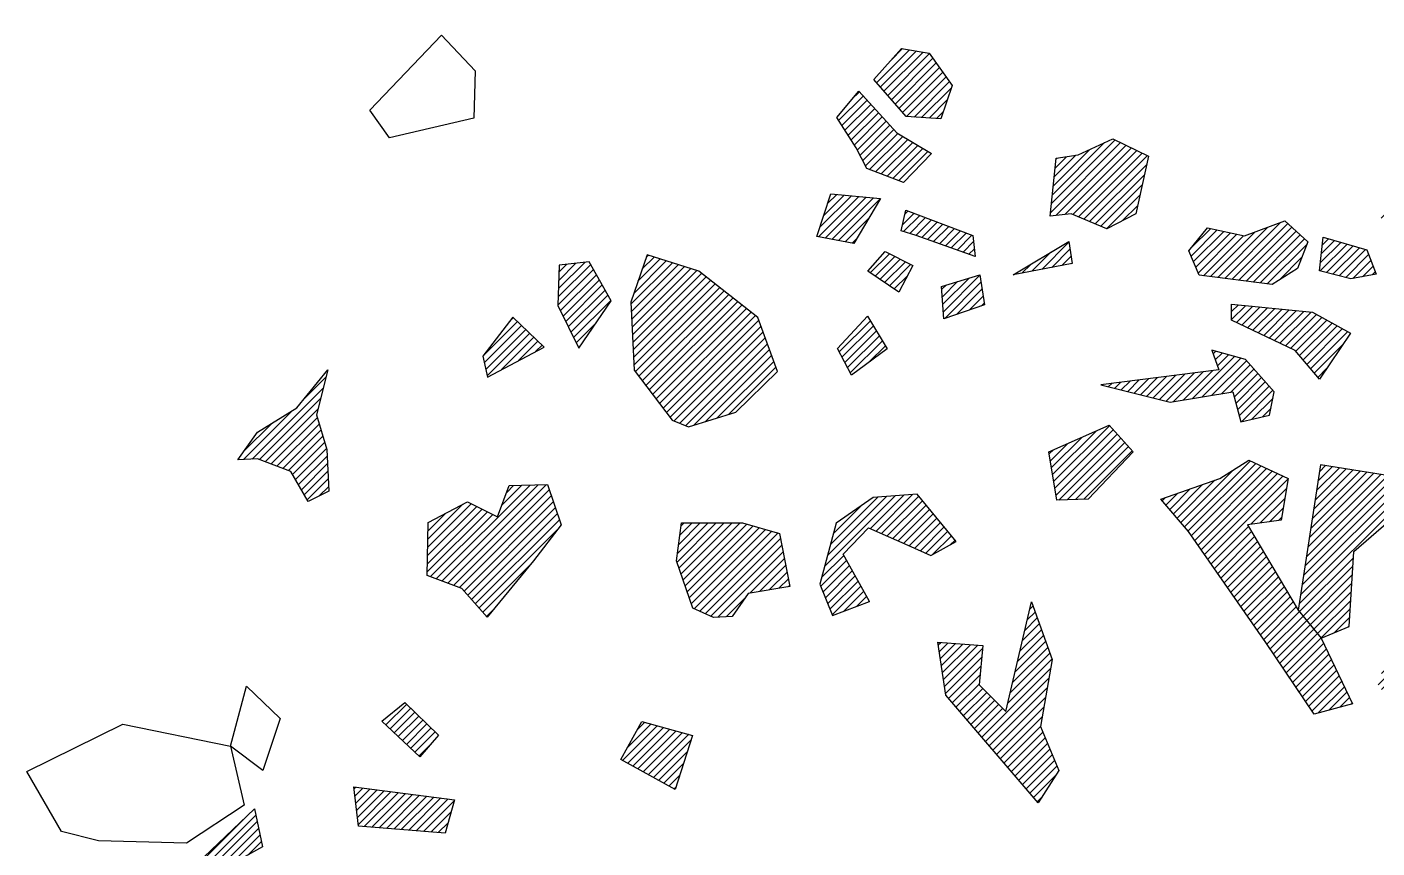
# Model space of a CAD drawing. Header units: metres. Extents: x 1.22 to 3.42, y -20.9 to -16.58.
# Drawn here: x 1.38 to 1.977, y -18.488 to -18.125 of the extents above; entities that cross this region are included whole.
import ezdxf

# ---------------------------------------------------------------- set-up
doc = ezdxf.new("R2010")
doc.units = ezdxf.units.M
doc.header["$LTSCALE"] = 25
doc.header["$MEASUREMENT"] = 0
doc.layers.get('0').update_dxf_attribs({"linetype": 'CONTINUOUS'})
for name, color, linetype in [('KNOCHEN', 2, 'CONTINUOUS'), ('KNOCHENSCHRAFF', 2, 'CONTINUOUS'), ('STEINE', 4, 'CONTINUOUS')]:
    doc.layers.add(name, color=color, linetype=linetype)

# ---------------------------------------------------------------- blocks, each defined once
blk = doc.blocks.new('*X11')
at = {"color": 0}
for p, q in [((183.255, -1820.685), (186.347, -1817.593)), ((183.295, -1820.292), (186.109, -1817.478)), ((183.335, -1819.898), (185.64, -1817.593)), ((183.477, -1820.817), (186.585, -1817.709)), ((183.375, -1819.505), (184.98, -1817.9)), ((183.415, -1819.112), (184.373, -1818.153)), ((183.455, -1818.718), (183.954, -1818.219)), ((183.495, -1818.325), (183.535, -1818.284)), ((183.875, -1820.773), (186.823, -1817.824)), ((184.23, -1820.772), (187.061, -1817.94)), ((184.478, -1820.876), (187.299, -1818.055)), ((184.727, -1820.981), (187.537, -1818.171)), ((184.976, -1821.086), (187.502, -1818.56)), ((185.225, -1821.191), (187.402, -1819.014)), ((185.474, -1821.295), (187.301, -1819.468)), ((172.988, -1821.761), (174.772, -1819.976)), ((173.057, -1821.337), (174.449, -1819.946)), ((173.228, -1820.813), (174.126, -1819.915)), ((173.285, -1821.817), (175.095, -1820.007)), ((173.399, -1820.288), (173.803, -1819.885)), ((173.582, -1821.873), (175.418, -1820.037)), ((173.88, -1821.929), (175.723, -1820.086)), ((185.722, -1821.4), (187.201, -1819.922)), ((176.715, -1821.216), (177.215, -1820.716)), ((176.816, -1820.76), (176.959, -1820.618)), ((186.421, -1821.055), (187.1, -1820.376)), ((174.177, -1821.985), (175.211, -1820.951)), ((176.754, -1821.53), (177.471, -1820.813)), ((177.024, -1821.613), (177.727, -1820.911)), ((177.294, -1821.697), (177.983, -1821.008)), ((177.556, -1821.789), (178.239, -1821.106)), ((177.817, -1821.881), (178.495, -1821.203)), ((178.078, -1821.974), (178.751, -1821.301)), ((174.475, -1822.041), (174.699, -1821.817)), ((178.339, -1822.066), (179.007, -1821.398)), ((178.6, -1822.159), (179.263, -1821.496)), ((178.861, -1822.251), (179.519, -1821.593)), ((179.122, -1822.344), (179.775, -1821.691)), ((179.383, -1822.436), (179.846, -1821.973)), ((165.385, -1822.645), (165.461, -1822.57)), ((175.28, -1823.358), (176.126, -1822.512)), ((179.644, -1822.529), (179.881, -1822.292)), ((182.423, -1823.285), (183.265, -1822.443)), ((182.862, -1823.2), (184.06, -1822.002)), ((183.301, -1823.114), (184.108, -1822.307)), ((161.493, -1824.417), (162.93, -1822.98)), ((161.504, -1824.052), (162.676, -1822.88)), ((161.514, -1823.688), (162.277, -1822.926)), ((161.525, -1823.323), (161.878, -1822.971)), ((164.703, -1824.742), (166.538, -1822.907)), ((164.72, -1825.079), (166.808, -1822.991)), ((164.737, -1825.416), (167.077, -1823.075)), ((164.753, -1825.752), (167.346, -1823.159)), ((164.832, -1824.259), (166.269, -1822.822)), ((165.016, -1823.721), (166, -1822.738)), ((165.201, -1823.183), (165.73, -1822.654)), ((175.491, -1823.499), (176.361, -1822.63)), ((175.703, -1823.641), (176.596, -1822.748)), ((175.915, -1823.783), (176.832, -1822.866)), ((176.127, -1823.924), (177.067, -1822.984)), ((179.905, -1822.621), (179.916, -1822.61)), ((181.984, -1823.371), (182.376, -1822.979)), ((183.741, -1823.029), (184.156, -1822.613)), ((184.18, -1822.943), (184.204, -1822.919)), ((161.482, -1824.781), (163.056, -1823.207)), ((161.592, -1825.025), (163.183, -1823.434)), ((161.707, -1825.263), (163.309, -1823.661)), ((164.77, -1826.089), (167.616, -1823.243)), ((164.787, -1826.426), (167.84, -1823.373)), ((164.803, -1826.763), (168.037, -1823.529)), ((164.82, -1827.1), (168.235, -1823.684)), ((176.339, -1824.066), (176.925, -1823.48)), ((178.468, -1824.412), (179.141, -1823.739)), ((178.491, -1824.743), (179.648, -1823.586)), ((178.514, -1825.073), (180.124, -1823.463)), ((161.822, -1825.501), (163.436, -1823.888)), ((161.938, -1825.739), (163.562, -1824.115)), ((162.053, -1825.977), (163.689, -1824.342)), ((164.837, -1827.437), (168.433, -1823.84)), ((164.899, -1827.728), (168.631, -1823.996)), ((165.052, -1827.928), (168.829, -1824.151)), ((165.205, -1828.129), (169.027, -1824.307)), ((178.445, -1824.082), (178.635, -1823.891)), ((178.571, -1825.369), (180.171, -1823.77)), ((179.108, -1825.186), (180.218, -1824.076)), ((162.169, -1826.215), (163.815, -1824.569)), ((165.359, -1828.329), (169.225, -1824.463)), ((165.512, -1828.529), (169.423, -1824.618)), ((165.665, -1828.729), (169.621, -1824.774)), ((165.819, -1828.93), (169.819, -1824.93)), ((179.645, -1825.003), (180.265, -1824.383)), ((180.182, -1824.819), (180.311, -1824.69)), ((158.16, -1827.042), (159.697, -1825.506)), ((159.312, -1825.537), (159.517, -1825.332)), ((165.972, -1829.13), (170.017, -1825.085)), ((166.125, -1829.33), (170.214, -1825.241)), ((166.278, -1829.531), (170.361, -1825.448)), ((173.911, -1826.847), (175.286, -1825.473)), ((158.224, -1827.332), (159.876, -1825.679)), ((158.288, -1827.622), (160.056, -1825.853)), ((158.352, -1827.911), (160.236, -1826.027)), ((162.284, -1826.454), (163.155, -1825.583)), ((166.432, -1829.731), (170.454, -1825.708)), ((166.619, -1829.897), (170.548, -1825.968)), ((174.032, -1827.08), (175.419, -1825.693)), ((174.153, -1827.313), (175.552, -1825.913)), ((174.274, -1827.545), (175.686, -1826.134)), ((158.988, -1827.628), (160.416, -1826.2)), ((159.739, -1827.231), (160.596, -1826.374)), ((160.489, -1826.834), (160.776, -1826.548)), ((166.866, -1830.004), (170.642, -1826.228)), ((167.113, -1830.11), (170.735, -1826.488)), ((167.486, -1830.09), (170.829, -1826.748)), ((174.395, -1827.778), (175.819, -1826.354)), ((175.22, -1827.307), (175.952, -1826.574)), ((168.003, -1829.927), (170.923, -1827.008)), ((168.52, -1829.764), (171.016, -1827.267)), ((189.529, -1828.907), (191.383, -1827.053)), ((189.953, -1828.837), (191.66, -1827.13)), ((190.376, -1828.767), (191.906, -1827.237)), ((190.438, -1826.938), (190.552, -1826.823)), ((190.53, -1827.2), (190.829, -1826.9)), ((190.622, -1827.461), (191.106, -1826.977)), ((169.036, -1829.601), (171.11, -1827.527)), ((187.504, -1828.811), (188.38, -1827.935)), ((187.787, -1828.882), (188.785, -1827.884)), ((188.069, -1828.953), (189.189, -1827.833)), ((188.352, -1829.024), (189.594, -1827.782)), ((188.682, -1829.047), (189.999, -1827.731)), ((189.105, -1828.977), (190.403, -1827.68)), ((190.8, -1828.697), (192.073, -1827.424)), ((191.223, -1828.627), (192.239, -1827.611)), ((191.359, -1828.845), (192.406, -1827.798)), ((147.96, -1831.585), (151.113, -1828.433)), ((150.256, -1828.936), (151.235, -1827.956)), ((185.527, -1828.314), (185.548, -1828.292)), ((185.809, -1828.385), (185.953, -1828.241)), ((186.092, -1828.456), (186.357, -1828.19)), ((186.374, -1828.527), (186.762, -1828.139)), ((186.657, -1828.598), (187.166, -1828.088)), ((186.939, -1828.669), (187.571, -1828.037)), ((187.222, -1828.74), (187.976, -1827.986)), ((191.434, -1829.124), (192.573, -1827.985)), ((191.508, -1829.403), (192.739, -1828.172)), ((191.583, -1829.682), (192.906, -1828.359)), ((148.291, -1831.608), (150.99, -1828.909)), ((191.682, -1829.936), (193.072, -1828.546)), ((192.147, -1829.825), (193.08, -1828.891)), ((147.585, -1831.607), (149.752, -1829.44)), ((148.547, -1831.705), (150.867, -1829.386)), ((192.611, -1829.715), (192.991, -1829.334)), ((147.6, -1831.238), (148.832, -1830.007)), ((148.803, -1831.803), (150.842, -1829.765)), ((149.059, -1831.9), (150.923, -1830.037)), ((149.315, -1831.998), (151.004, -1830.309)), ((183.391, -1832.57), (185.851, -1830.11)), ((183.442, -1832.873), (186.02, -1830.295)), ((149.571, -1832.095), (151.085, -1830.581)), ((149.752, -1832.268), (151.167, -1830.854)), ((183.241, -1831.66), (184.009, -1830.892)), ((183.291, -1831.963), (184.641, -1830.614)), ((183.341, -1832.267), (185.273, -1830.335)), ((183.492, -1833.177), (186.188, -1830.48)), ((183.621, -1833.402), (186.357, -1830.665)), ((183.987, -1833.388), (186.525, -1830.85)), ((149.882, -1832.492), (151.248, -1831.126)), ((150.011, -1832.717), (151.276, -1831.452)), ((183.191, -1831.356), (183.376, -1831.171)), ((184.354, -1833.375), (186.694, -1831.035)), ((184.721, -1833.362), (186.862, -1831.22)), ((150.14, -1832.941), (151.294, -1831.787)), ((150.269, -1833.166), (151.312, -1832.122)), ((150.398, -1833.39), (151.33, -1832.458)), ((156.612, -1837.076), (160.975, -1832.713)), ((150.914, -1833.228), (151.349, -1832.793)), ((156.095, -1836.886), (160.247, -1832.734)), ((156.353, -1836.981), (160.611, -1832.723)), ((156.87, -1837.171), (161.092, -1832.949)), ((157.128, -1837.266), (161.182, -1833.212)), ((159.007, -1833.62), (159.883, -1832.744)), ((159.216, -1833.057), (159.518, -1832.755)), ((173.266, -1836.332), (176.381, -1833.217)), ((173.393, -1835.85), (175.997, -1833.247)), ((173.521, -1835.369), (175.614, -1833.276)), ((175.293, -1834.658), (176.764, -1833.187)), ((175.538, -1834.767), (177.147, -1833.157)), ((175.783, -1834.875), (177.426, -1833.232)), ((155.708, -1836.212), (158.126, -1833.794)), ((155.716, -1835.85), (157.891, -1833.676)), ((155.724, -1835.488), (157.655, -1833.557)), ((155.733, -1835.126), (157.273, -1833.586)), ((157.329, -1837.419), (161.272, -1833.476)), ((157.494, -1837.607), (161.362, -1833.739)), ((173.649, -1834.888), (174.883, -1833.654)), ((176.028, -1834.984), (177.586, -1833.426)), ((176.273, -1835.092), (177.746, -1833.619)), ((176.518, -1835.201), (177.906, -1833.813)), ((155.699, -1836.574), (158.362, -1833.912)), ((155.741, -1834.764), (156.525, -1833.981)), ((155.749, -1834.403), (155.776, -1834.376)), ((155.836, -1836.791), (158.597, -1834.03)), ((157.66, -1837.796), (161.452, -1834.003)), ((157.825, -1837.984), (161.542, -1834.267)), ((166.743, -1836.137), (168.473, -1834.406)), ((166.766, -1835.76), (168.12, -1834.406)), ((166.816, -1835.357), (167.767, -1834.406)), ((166.832, -1836.401), (168.827, -1834.407)), ((166.865, -1834.954), (167.414, -1834.405)), ((166.915, -1834.551), (167.061, -1834.405)), ((166.922, -1836.665), (169.18, -1834.407)), ((167.012, -1836.929), (169.533, -1834.408)), ((167.101, -1837.193), (169.832, -1834.462)), ((176.763, -1835.309), (178.066, -1834.006)), ((177.008, -1835.418), (178.226, -1834.2)), ((177.251, -1835.528), (178.386, -1834.393)), ((157.99, -1838.172), (161.48, -1834.682)), ((167.191, -1837.457), (170.107, -1834.54)), ((167.281, -1837.721), (170.383, -1834.618)), ((167.37, -1837.984), (170.659, -1834.696)), ((167.498, -1838.21), (170.934, -1834.774)), ((167.742, -1838.319), (171.21, -1834.852)), ((167.987, -1838.429), (171.317, -1835.099)), ((177.495, -1835.638), (178.546, -1834.587)), ((177.738, -1835.748), (178.706, -1834.78)), ((178.029, -1835.811), (178.866, -1834.974)), ((168.231, -1838.538), (171.374, -1835.395)), ((168.54, -1838.582), (171.432, -1835.691)), ((178.804, -1835.39), (179.027, -1835.167)), ((169.965, -1837.511), (171.489, -1835.987)), ((170.389, -1837.441), (171.547, -1836.283)), ((173.094, -1837.211), (174.235, -1836.07)), ((173.138, -1836.813), (174.108, -1835.843)), ((158.155, -1838.361), (160.211, -1836.305)), ((170.813, -1837.371), (171.604, -1836.579)), ((171.236, -1837.301), (171.662, -1836.875)), ((173.196, -1837.462), (174.362, -1836.297)), ((173.298, -1837.714), (174.488, -1836.523)), ((173.4, -1837.965), (174.615, -1836.75)), ((171.66, -1837.231), (171.719, -1837.171)), ((173.502, -1838.217), (174.742, -1836.977)), ((173.604, -1838.468), (174.869, -1837.204)), ((174.113, -1838.313), (174.996, -1837.43)), ((168.917, -1838.559), (169.742, -1837.734)), ((174.678, -1838.102), (175.122, -1837.657)), ((175.242, -1837.891), (175.249, -1837.884)), ((158.321, -1838.549), (158.617, -1838.253)), ((182.106, -1839.158), (182.656, -1838.609)), ((182.214, -1838.697), (182.562, -1838.349)), ((182.321, -1838.237), (182.469, -1838.089)), ((181.892, -1840.08), (182.842, -1839.13)), ((181.999, -1839.619), (182.749, -1838.869)), ((178.28, -1839.802), (178.394, -1839.689)), ((178.327, -1840.11), (178.722, -1839.715)), ((178.373, -1840.417), (179.049, -1839.74)), ((178.419, -1840.724), (179.377, -1839.766)), ((178.466, -1841.031), (179.705, -1839.792)), ((178.512, -1841.338), (180.033, -1839.817)), ((181.677, -1841.002), (183.029, -1839.65)), ((181.784, -1840.541), (182.935, -1839.39)), ((178.558, -1841.646), (180.242, -1839.963)), ((178.605, -1841.953), (180.207, -1840.351)), ((181.355, -1842.385), (183.309, -1840.431)), ((181.462, -1841.924), (183.215, -1840.171)), ((181.569, -1841.463), (183.122, -1839.91)), ((178.739, -1842.172), (180.172, -1840.739)), ((180.209, -1843.884), (183.247, -1840.846)), ((178.903, -1842.362), (180.137, -1841.127)), ((179.066, -1842.552), (180.102, -1841.516)), ((180.372, -1844.075), (183.173, -1841.274)), ((179.229, -1842.743), (180.249, -1841.723)), ((179.392, -1842.933), (180.426, -1841.9)), ((179.556, -1843.123), (180.602, -1842.077)), ((179.719, -1843.314), (180.779, -1842.254)), ((180.535, -1844.265), (183.099, -1841.701)), ((180.699, -1844.455), (183.024, -1842.129)), ((153.88, -1843.343), (154.795, -1842.428)), ((154.062, -1843.515), (154.974, -1842.602)), ((154.244, -1843.686), (155.154, -1842.776)), ((179.882, -1843.504), (180.955, -1842.431)), ((180.045, -1843.694), (181.132, -1842.608)), ((180.862, -1844.646), (182.95, -1842.557)), ((153.698, -1843.172), (153.714, -1843.156)), ((154.426, -1843.858), (155.334, -1842.95)), ((154.608, -1844.029), (155.513, -1843.124)), ((154.79, -1844.201), (155.693, -1843.298)), ((164.335, -1844.909), (165.871, -1843.373)), ((164.556, -1844.334), (165.593, -1843.297)), ((164.563, -1845.035), (166.148, -1843.449)), ((164.984, -1843.553), (165.316, -1843.221)), ((181.025, -1844.836), (182.876, -1842.985)), ((181.188, -1845.026), (182.801, -1843.413)), ((154.972, -1844.372), (155.872, -1843.472)), ((155.154, -1844.544), (156.052, -1843.646)), ((164.79, -1845.161), (166.426, -1843.525)), ((165.017, -1845.287), (166.703, -1843.601)), ((165.245, -1845.413), (166.981, -1843.677)), ((165.472, -1845.54), (167.258, -1843.753)), ((165.7, -1845.666), (167.368, -1843.997)), ((181.352, -1845.216), (182.906, -1843.662)), ((181.515, -1845.407), (183.011, -1843.911)), ((155.336, -1844.715), (155.827, -1844.225)), ((165.927, -1845.792), (167.201, -1844.518)), ((181.678, -1845.597), (183.115, -1844.16)), ((181.841, -1845.787), (183.22, -1844.409)), ((166.154, -1845.918), (167.034, -1845.038)), ((182.005, -1845.978), (183.324, -1844.658)), ((182.168, -1846.168), (183.429, -1844.907)), ((182.331, -1846.358), (183.533, -1845.156)), ((166.382, -1846.044), (166.868, -1845.558)), ((182.494, -1846.548), (183.483, -1845.56)), ((152.476, -1846.161), (152.548, -1846.09)), ((152.513, -1846.478), (152.861, -1846.13)), ((152.55, -1846.795), (153.175, -1846.17)), ((152.587, -1847.111), (153.488, -1846.21)), ((152.623, -1847.428), (153.802, -1846.25)), ((152.66, -1847.745), (154.115, -1846.29)), ((152.922, -1847.836), (154.429, -1846.33)), ((153.249, -1847.863), (154.742, -1846.37)), ((153.576, -1847.889), (155.056, -1846.41)), ((166.609, -1846.17), (166.701, -1846.079)), ((153.903, -1847.916), (155.369, -1846.45)), ((154.23, -1847.943), (155.683, -1846.49)), ((154.557, -1847.969), (155.996, -1846.53)), ((154.884, -1847.996), (156.31, -1846.57)), ((155.211, -1848.022), (156.623, -1846.61)), ((155.538, -1848.049), (156.896, -1846.691)), ((182.658, -1846.739), (182.842, -1846.555)), ((145.856, -1849.246), (147.748, -1847.353)), ((145.979, -1849.476), (148.133, -1847.323)), ((146.102, -1849.707), (148.194, -1847.615)), ((155.865, -1848.075), (156.76, -1847.18)), ((146.224, -1849.938), (148.256, -1847.907)), ((146.981, -1849.535), (148.317, -1848.199)), ((156.192, -1848.102), (156.625, -1847.67)), ((147.778, -1849.091), (148.379, -1848.491))]:
    blk.add_line(p, q, dxfattribs=at)
blk = doc.blocks.new('*X18')
at = {"color": 0}
for p, q in [((193.429, -1810.158), (194.265, -1809.323)), ((193.531, -1810.409), (194.668, -1809.272)), ((193.225, -1809.655), (193.277, -1809.603)), ((193.327, -1809.906), (193.771, -1809.463)), ((193.634, -1810.66), (194.78, -1809.514)), ((193.736, -1810.912), (194.892, -1809.756)), ((193.838, -1811.163), (195.004, -1809.997)), ((217.863, -1811.18), (219.137, -1809.905)), ((218.133, -1810.556), (218.934, -1809.755)), ((218.403, -1809.932), (218.73, -1809.605)), ((193.94, -1811.415), (195.116, -1810.239)), ((194.043, -1811.666), (195.228, -1810.48)), ((198.571, -1815.976), (204.053, -1810.494)), ((198.601, -1815.592), (203.852, -1810.342)), ((198.631, -1815.209), (203.651, -1810.19)), ((198.661, -1814.825), (203.367, -1810.12)), ((199.225, -1813.908), (202.948, -1810.185)), ((199.951, -1812.829), (202.528, -1810.251)), ((200.676, -1811.749), (202.109, -1810.317)), ((201.402, -1810.67), (201.69, -1810.382)), ((217.667, -1811.729), (219.341, -1810.055)), ((218.217, -1811.533), (219.544, -1810.206)), ((218.767, -1811.337), (219.748, -1810.356)), ((219.317, -1811.14), (219.951, -1810.506)), ((194.145, -1811.917), (195.34, -1810.722)), ((194.35, -1812.065), (195.452, -1810.963)), ((195.055, -1811.714), (195.564, -1811.205)), ((198.759, -1816.142), (204.254, -1810.647)), ((199.01, -1816.245), (204.455, -1810.799)), ((199.26, -1816.347), (204.656, -1810.952)), ((199.511, -1816.45), (204.857, -1811.104)), ((219.867, -1810.944), (220.155, -1810.656)), ((199.762, -1816.553), (205.059, -1811.256)), ((200.338, -1816.331), (205.26, -1811.409)), ((201.74, -1815.282), (205.461, -1811.561)), ((203.058, -1814.317), (205.662, -1811.714)), ((205.521, -1814.329), (208.114, -1811.737)), ((203.572, -1814.158), (205.869, -1811.86)), ((204.085, -1813.998), (206.1, -1811.983)), ((204.598, -1813.838), (206.33, -1812.106)), ((204.848, -1813.942), (206.56, -1812.23)), ((205.073, -1814.071), (207.055, -1812.088)), ((205.297, -1814.2), (207.585, -1811.912)), ((205.745, -1814.459), (208.312, -1811.892)), ((205.97, -1814.588), (208.506, -1812.051)), ((206.194, -1814.717), (208.701, -1812.21)), ((206.418, -1814.846), (208.895, -1812.369)), ((206.643, -1814.976), (209.09, -1812.528)), ((206.867, -1815.105), (209.285, -1812.687)), ((207.133, -1815.192), (209.479, -1812.846)), ((175.558, -1814.948), (177.016, -1813.49)), ((175.722, -1815.137), (177.319, -1813.54)), ((175.887, -1815.326), (177.621, -1813.591)), ((176.17, -1813.982), (176.713, -1813.439)), ((207.551, -1815.128), (209.139, -1813.54)), ((176.052, -1815.514), (177.905, -1813.661)), ((176.217, -1815.703), (178.052, -1813.868)), ((176.381, -1815.892), (178.199, -1814.074)), ((176.546, -1816.081), (178.346, -1814.281)), ((176.711, -1816.27), (178.493, -1814.487)), ((176.889, -1816.445), (178.64, -1814.694)), ((200.933, -1817.503), (203.628, -1814.808)), ((201.551, -1816.532), (203.428, -1814.655)), ((202.247, -1815.482), (203.228, -1814.501)), ((202.943, -1814.433), (203.028, -1814.347)), ((207.968, -1815.065), (208.748, -1814.285)), ((174.457, -1815.695), (174.801, -1815.351)), ((177.22, -1816.467), (178.788, -1814.9)), ((177.551, -1816.49), (178.871, -1815.17)), ((201.194, -1817.596), (203.828, -1814.962)), ((201.454, -1817.689), (204.028, -1815.115)), ((201.715, -1817.782), (204.228, -1815.269)), ((173.884, -1816.622), (174.97, -1815.536)), ((174.024, -1816.836), (175.139, -1815.72)), ((174.163, -1817.05), (175.308, -1815.905)), ((177.882, -1816.512), (178.684, -1815.711)), ((201.976, -1817.875), (204.428, -1815.423)), ((214.465, -1816.699), (215.25, -1815.914)), ((214.732, -1816.079), (215.041, -1815.77)), ((174.303, -1817.264), (175.477, -1816.09)), ((174.442, -1817.478), (175.645, -1816.274)), ((174.582, -1817.692), (175.814, -1816.459)), ((178.213, -1816.535), (178.496, -1816.252)), ((202.236, -1817.968), (203.91, -1816.294)), ((209.657, -1818.326), (211.473, -1816.509)), ((210.126, -1818.21), (212.041, -1816.295)), ((210.595, -1818.095), (212.607, -1816.082)), ((211.064, -1817.979), (212.64, -1816.403)), ((213.633, -1820.713), (218.001, -1816.346)), ((213.684, -1818.541), (215.877, -1816.348)), ((213.782, -1820.918), (218.453, -1816.247)), ((213.866, -1818.712), (216.086, -1816.492)), ((213.932, -1817.94), (215.668, -1816.203)), ((214.038, -1819.954), (217.548, -1816.445)), ((214.198, -1817.319), (215.459, -1816.059)), ((214.413, -1819.226), (217.096, -1816.543)), ((218.677, -1816.376), (218.906, -1816.148)), ((174.712, -1817.915), (175.983, -1816.644)), ((174.83, -1818.151), (176.152, -1816.828)), ((174.948, -1818.386), (176.321, -1817.013)), ((175.065, -1818.622), (176.501, -1817.187)), ((207.371, -1817.076), (207.514, -1816.932)), ((207.411, -1817.389), (207.798, -1817.002)), ((207.452, -1817.702), (208.082, -1817.071)), ((207.493, -1818.015), (208.367, -1817.141)), ((208.25, -1818.672), (209.77, -1817.152)), ((208.719, -1818.557), (210.338, -1816.937)), ((209.188, -1818.441), (210.906, -1816.723)), ((211.533, -1817.864), (212.673, -1816.724)), ((212.002, -1817.748), (212.705, -1817.045)), ((214.048, -1818.884), (216.295, -1816.637)), ((214.231, -1819.055), (216.643, -1816.642)), ((175.253, -1818.788), (176.722, -1817.319)), ((175.51, -1818.884), (176.943, -1817.452)), ((175.767, -1818.981), (177.163, -1817.585)), ((176.024, -1819.078), (177.384, -1817.718)), ((207.533, -1818.327), (208.651, -1817.21)), ((207.574, -1818.64), (208.935, -1817.28)), ((207.781, -1818.787), (209.219, -1817.349)), ((212.471, -1817.633), (212.738, -1817.365)), ((213.931, -1821.123), (217.358, -1817.695)), ((176.281, -1819.175), (177.605, -1817.851)), ((176.538, -1819.271), (177.825, -1817.983)), ((197.853, -1820.937), (200.514, -1818.276)), ((198.494, -1820.649), (200.786, -1818.357)), ((199.194, -1819.242), (200.241, -1818.195)), ((199.273, -1818.809), (199.969, -1818.114)), ((199.353, -1818.376), (199.697, -1818.033)), ((204.338, -1820.109), (206.356, -1818.091)), ((204.562, -1820.238), (206.578, -1818.223)), ((204.787, -1820.367), (206.799, -1818.355)), ((204.793, -1819.3), (206.135, -1817.959)), ((205.273, -1818.466), (205.913, -1817.827)), ((214.079, -1821.328), (217.369, -1818.038)), ((215.437, -1820.323), (217.379, -1818.381)), ((205.012, -1820.495), (207.02, -1818.487)), ((205.237, -1820.624), (207.242, -1818.619)), ((205.461, -1820.753), (207.463, -1818.751)), ((215.79, -1820.324), (217.39, -1818.724)), ((199.135, -1820.362), (200.364, -1819.133)), ((205.686, -1820.882), (207.349, -1819.219)), ((216.144, -1820.324), (217.4, -1819.067)), ((199.776, -1820.074), (199.881, -1819.969)), ((205.911, -1821.011), (206.703, -1820.218)), ((214.228, -1821.532), (215.073, -1820.688)), ((190.634, -1823.56), (192.856, -1821.338)), ((190.947, -1823.6), (193.417, -1821.13)), ((191.261, -1823.64), (193.729, -1821.172)), ((191.574, -1823.68), (193.914, -1821.34)), ((189.462, -1822.61), (190.615, -1821.458)), ((189.482, -1822.236), (190.325, -1821.394)), ((189.568, -1822.858), (190.905, -1821.521)), ((189.674, -1823.106), (191.194, -1821.585)), ((189.78, -1823.353), (191.484, -1821.649)), ((190.007, -1823.479), (191.774, -1821.713)), ((190.321, -1823.519), (192.295, -1821.545)), ((191.887, -1823.721), (194.1, -1821.508)), ((192.201, -1823.761), (194.286, -1821.675)), ((192.514, -1823.801), (194.472, -1821.843)), ((195.212, -1822.518), (195.802, -1821.927)), ((195.253, -1822.123), (195.528, -1821.847)), ((214.377, -1821.737), (214.431, -1821.683)), ((192.827, -1823.841), (194.585, -1822.084)), ((195.169, -1823.267), (196.35, -1822.086)), ((195.17, -1822.912), (196.076, -1822.007)), ((195.449, -1823.341), (196.624, -1822.166)), ((195.73, -1823.414), (196.898, -1822.246)), ((196.01, -1823.487), (197.172, -1822.325)), ((196.291, -1823.56), (197.306, -1822.545)), ((209.421, -1826.34), (213.21, -1822.55)), ((209.931, -1825.475), (213.042, -1822.365)), ((211.472, -1823.582), (212.874, -1822.179)), ((193.352, -1823.67), (194.356, -1822.666)), ((196.603, -1823.601), (197.403, -1822.801)), ((197.034, -1823.523), (197.5, -1823.057)), ((209.592, -1826.522), (213.378, -1822.736)), ((209.764, -1826.704), (213.546, -1822.921)), ((209.935, -1826.886), (213.714, -1823.107)), ((197.466, -1823.446), (197.598, -1823.314)), ((209.926, -1827.956), (214.219, -1823.663)), ((210.104, -1827.425), (214.051, -1823.477)), ((210.107, -1827.068), (213.883, -1823.292)), ((204.148, -1826.309), (206.195, -1824.262)), ((204.493, -1825.61), (205.974, -1824.13)), ((204.839, -1824.911), (205.753, -1823.997)), ((205.185, -1824.212), (205.533, -1823.864)), ((209.748, -1828.488), (214.383, -1823.852)), ((209.897, -1828.692), (214.344, -1824.245)), ((191.25, -1825.418), (191.872, -1824.797)), ((191.251, -1825.064), (191.551, -1824.764)), ((191.469, -1825.553), (192.193, -1824.829)), ((191.709, -1825.667), (192.514, -1824.862)), ((191.949, -1825.78), (192.835, -1824.895)), ((192.189, -1825.894), (193.156, -1824.927)), ((192.428, -1826.008), (193.477, -1824.96)), ((203.789, -1827.375), (206.636, -1824.528)), ((203.802, -1827.009), (206.415, -1824.395)), ((204.019, -1827.499), (206.857, -1824.661)), ((210.08, -1828.863), (214.304, -1824.639)), ((192.668, -1826.122), (193.798, -1824.992)), ((192.908, -1826.235), (194.119, -1825.025)), ((193.148, -1826.349), (194.44, -1825.057)), ((193.388, -1826.463), (194.761, -1825.09)), ((193.628, -1826.577), (195.008, -1825.196)), ((193.867, -1826.69), (195.236, -1825.321)), ((194.091, -1826.82), (195.465, -1825.446)), ((204.249, -1827.622), (206.817, -1825.055)), ((210.262, -1829.034), (214.264, -1825.032)), ((194.252, -1827.013), (195.693, -1825.571)), ((194.413, -1827.205), (195.922, -1825.696)), ((194.574, -1827.398), (196.151, -1825.821)), ((194.735, -1827.59), (196.379, -1825.946)), ((204.479, -1827.746), (206.653, -1825.572)), ((204.709, -1827.87), (206.489, -1826.089)), ((210.445, -1829.205), (214.04, -1825.609)), ((194.897, -1827.782), (196.19, -1826.489)), ((204.938, -1827.994), (206.325, -1826.607)), ((210.628, -1829.376), (213.487, -1826.516)), ((210.81, -1829.546), (213.719, -1826.638)), ((205.168, -1828.117), (206.162, -1827.124)), ((210.993, -1829.717), (213.95, -1826.76)), ((211.175, -1829.888), (214.182, -1826.882)), ((211.358, -1830.059), (214.413, -1827.004)), ((211.541, -1830.23), (214.644, -1827.126)), ((211.723, -1830.401), (214.876, -1827.249)), ((195.058, -1827.975), (195.449, -1827.583)), ((199.094, -1827.827), (199.26, -1827.661)), ((199.141, -1828.134), (199.535, -1827.741)), ((199.188, -1828.441), (199.809, -1827.82)), ((199.235, -1828.748), (200.083, -1827.899)), ((205.398, -1828.241), (205.998, -1827.641)), ((211.906, -1830.572), (215.107, -1827.371)), ((212.045, -1830.786), (215.344, -1827.487)), ((212.1, -1831.085), (215.61, -1827.575)), ((212.155, -1831.383), (215.876, -1827.663)), ((212.21, -1831.682), (216.141, -1827.751)), ((212.266, -1831.98), (216.407, -1827.839)), ((212.321, -1832.279), (216.673, -1827.927)), ((199.281, -1829.054), (200.358, -1827.978)), ((199.328, -1829.361), (200.632, -1828.057)), ((199.426, -1829.617), (200.907, -1828.136)), ((199.689, -1829.707), (201.181, -1828.215)), ((199.953, -1829.797), (201.456, -1828.294)), ((200.216, -1829.887), (201.73, -1828.374)), ((200.48, -1829.978), (202.004, -1828.453)), ((200.743, -1830.068), (202.279, -1828.532)), ((205.628, -1828.365), (205.834, -1828.158)), ((212.352, -1834.369), (218.266, -1828.454)), ((212.372, -1833.995), (218.001, -1828.366)), ((212.376, -1832.577), (216.938, -1828.015)), ((212.392, -1833.621), (217.735, -1828.279)), ((212.412, -1833.248), (217.469, -1828.191)), ((212.431, -1832.875), (217.204, -1828.103)), ((201.006, -1830.158), (202.553, -1828.611)), ((201.27, -1830.248), (202.828, -1828.69)), ((201.533, -1830.338), (203.102, -1828.769)), ((201.796, -1830.428), (203.377, -1828.848)), ((202.06, -1830.519), (203.651, -1828.927)), ((202.323, -1830.609), (203.926, -1829.006)), ((202.587, -1830.699), (204.2, -1829.086)), ((212.332, -1834.743), (218.532, -1828.542)), ((212.442, -1834.985), (218.797, -1828.63)), ((212.588, -1835.193), (219.063, -1828.718)), ((212.734, -1835.401), (219.329, -1828.806)), ((212.879, -1835.609), (219.594, -1828.894)), ((213.025, -1835.817), (219.86, -1828.982)), ((202.85, -1830.789), (204.474, -1829.165)), ((203.113, -1830.879), (204.749, -1829.244)), ((203.377, -1830.969), (205.023, -1829.323)), ((203.64, -1831.06), (205.284, -1829.416)), ((203.939, -1831.115), (205.191, -1829.862)), ((204.395, -1831.011), (205.098, -1830.309)), ((213.171, -1836.025), (219.413, -1829.782)), ((204.852, -1830.908), (205.005, -1830.755)), ((213.316, -1836.233), (218.64, -1830.909)), ((213.462, -1836.44), (218.772, -1831.131)), ((213.608, -1836.648), (218.937, -1831.319)), ((213.816, -1836.794), (219.102, -1831.508)), ((189.001, -1834.385), (191.315, -1832.071)), ((189.164, -1834.575), (192.078, -1831.662)), ((189.327, -1834.766), (192.318, -1831.775)), ((189.475, -1834.972), (192.558, -1831.888)), ((189.62, -1835.18), (192.798, -1832.002)), ((189.765, -1835.389), (193.039, -1832.115)), ((194.809, -1834.234), (196.927, -1832.116)), ((194.873, -1833.817), (196.622, -1832.068)), ((194.936, -1833.4), (196.317, -1832.019)), ((195, -1832.983), (196.012, -1831.97)), ((195.063, -1832.566), (195.707, -1831.922)), ((195.127, -1832.149), (195.402, -1831.873)), ((214.051, -1836.912), (219.266, -1831.697)), ((214.287, -1837.03), (219.431, -1831.886)), ((214.522, -1837.148), (219.596, -1832.074)), ((188.676, -1834.003), (189.966, -1832.713)), ((188.838, -1834.194), (190.511, -1832.521)), ((189.91, -1835.597), (193.279, -1832.229)), ((190.055, -1835.806), (193.519, -1832.342)), ((190.2, -1836.014), (193.739, -1832.476)), ((194.365, -1837.152), (199.053, -1832.465)), ((194.429, -1836.735), (198.757, -1832.408)), ((194.492, -1836.319), (198.452, -1832.359)), ((194.556, -1835.902), (198.147, -1832.31)), ((194.619, -1835.485), (197.842, -1832.262)), ((194.682, -1835.068), (197.537, -1832.213)), ((194.746, -1834.651), (197.232, -1832.165)), ((200.905, -1832.734), (200.974, -1832.665)), ((214.757, -1837.266), (219.761, -1832.263)), ((215.295, -1837.082), (219.925, -1832.452)), ((188.187, -1833.432), (188.331, -1833.287)), ((188.35, -1833.622), (188.876, -1833.096)), ((188.513, -1833.813), (189.421, -1832.904)), ((192.1, -1834.468), (193.667, -1832.901)), ((194.238, -1837.986), (198.988, -1833.237)), ((194.302, -1837.569), (199.02, -1832.851)), ((200.93, -1833.063), (201.127, -1832.865)), ((200.954, -1833.392), (201.281, -1833.065)), ((200.979, -1833.721), (201.435, -1833.265)), ((216.145, -1836.586), (219.883, -1832.848)), ((192.509, -1834.412), (193.596, -1833.326)), ((192.919, -1834.356), (193.524, -1833.751)), ((198.567, -1834.011), (198.955, -1833.623)), ((201.003, -1834.05), (201.588, -1833.465)), ((201.028, -1834.379), (201.742, -1833.665)), ((201.052, -1834.708), (201.896, -1833.865)), ((216.995, -1836.09), (219.357, -1833.727)), ((193.328, -1834.3), (193.453, -1834.176)), ((201.077, -1835.037), (202.049, -1834.065)), ((201.101, -1835.366), (202.203, -1834.265)), ((201.126, -1835.696), (202.357, -1834.464)), ((190.345, -1836.223), (192.001, -1834.567)), ((190.49, -1836.431), (192.132, -1834.789)), ((190.635, -1836.64), (192.264, -1835.011)), ((201.375, -1835.8), (202.51, -1834.664)), ((202.18, -1835.348), (202.664, -1834.864)), ((217.844, -1835.594), (218.832, -1834.606)), ((190.781, -1836.848), (192.395, -1835.233)), ((190.926, -1837.057), (192.527, -1835.455)), ((191.071, -1837.265), (192.658, -1835.677)), ((191.216, -1837.474), (192.79, -1835.899)), ((191.361, -1837.682), (192.922, -1836.121)), ((194.247, -1838.332), (196.632, -1835.946)), ((191.506, -1837.89), (193.053, -1836.343)), ((191.651, -1838.099), (193.185, -1836.565)), ((191.796, -1838.307), (193.316, -1836.787)), ((194.407, -1838.525), (196.609, -1836.323)), ((194.568, -1838.718), (196.585, -1836.701)), ((191.941, -1838.516), (193.448, -1837.009)), ((192.086, -1838.724), (193.58, -1837.231)), ((192.231, -1838.933), (193.711, -1837.453)), ((194.728, -1838.911), (196.561, -1837.078)), ((194.889, -1839.104), (196.537, -1837.455)), ((192.377, -1839.141), (193.843, -1837.675)), ((192.522, -1839.35), (193.974, -1837.897)), ((195.049, -1839.297), (196.514, -1837.832)), ((192.667, -1839.558), (194.106, -1838.119)), ((192.811, -1839.768), (194.247, -1838.332)), ((192.953, -1839.979), (194.407, -1838.525)), ((195.21, -1839.49), (196.49, -1838.21)), ((195.799, -1839.254), (196.466, -1838.587)), ((193.096, -1840.19), (194.568, -1838.718)), ((193.239, -1840.401), (194.728, -1838.911)), ((193.381, -1840.612), (194.889, -1839.104)), ((196.404, -1839.003), (196.443, -1838.964)), ((207.095, -1840.686), (208.543, -1839.238)), ((193.524, -1840.823), (195.049, -1839.297)), ((193.666, -1841.034), (195.21, -1839.49)), ((193.809, -1841.245), (195.325, -1839.729)), ((203.756, -1840.843), (205.065, -1839.535)), ((203.78, -1840.465), (204.732, -1839.513)), ((203.804, -1840.088), (204.4, -1839.492)), ((203.829, -1839.71), (204.068, -1839.471)), ((203.884, -1841.069), (205.397, -1839.556)), ((204.301, -1841.005), (205.729, -1839.577)), ((204.718, -1840.941), (206.062, -1839.598)), ((205.136, -1840.878), (206.394, -1839.619)), ((205.553, -1840.814), (206.726, -1839.641)), ((205.97, -1840.751), (207.059, -1839.662)), ((206.387, -1840.687), (207.535, -1839.539)), ((206.742, -1840.686), (208.039, -1839.389)), ((207.448, -1840.687), (208.38, -1839.755)), ((210.173, -1840.79), (211.188, -1839.775)), ((210.455, -1840.155), (210.964, -1839.646)), ((193.951, -1841.456), (195.438, -1839.969)), ((194.094, -1841.667), (195.551, -1840.209)), ((194.236, -1841.878), (195.665, -1840.449)), ((197.873, -1841.07), (198.547, -1840.395)), ((198.051, -1840.538), (198.329, -1840.26)), ((207.801, -1840.687), (208.048, -1840.44)), ((209.609, -1842.062), (211.638, -1840.032)), ((209.75, -1842.274), (211.748, -1840.276)), ((209.891, -1841.426), (211.413, -1839.904)), ((194.379, -1842.089), (195.778, -1840.689)), ((194.521, -1842.3), (195.892, -1840.93)), ((197.73, -1841.566), (198.765, -1840.531)), ((197.869, -1841.78), (198.983, -1840.667)), ((198.008, -1841.995), (199.201, -1840.802)), ((198.147, -1842.209), (199.419, -1840.938)), ((209.978, -1842.399), (211.487, -1840.89)), ((194.664, -1842.511), (196.005, -1841.17)), ((194.807, -1842.722), (196.118, -1841.41)), ((195.057, -1842.825), (196.232, -1841.65)), ((198.287, -1842.424), (199.637, -1841.074)), ((198.426, -1842.638), (199.855, -1841.209)), ((198.565, -1842.852), (200.072, -1841.345)), ((198.704, -1843.067), (200.29, -1841.481)), ((198.843, -1843.281), (200.508, -1841.616)), ((210.207, -1842.524), (211.227, -1841.504)), ((195.542, -1842.693), (196.345, -1841.89)), ((196.027, -1842.562), (196.458, -1842.13)), ((198.983, -1843.495), (200.726, -1841.752)), ((199.122, -1843.71), (200.944, -1841.887)), ((210.435, -1842.649), (210.966, -1842.119)), ((196.512, -1842.43), (196.572, -1842.371)), ((210.664, -1842.774), (210.705, -1842.733))]:
    blk.add_line(p, q, dxfattribs=at)

msp = doc.modelspace()

# ---------------------------------------------------------------- linework, layer by layer
at = {"layer": 'KNOCHEN'}
for points in [[(1.75435, -18.14807), (1.76662, -18.1343), (1.77887, -18.13636), (1.78907, -18.15067), (1.78394, -18.16547), (1.76862, -18.16443), (1.75435, -18.14807)], [(1.76453, -18.17157), (1.77984, -18.18079), (1.76756, -18.19354), (1.75123, -18.18739), (1.74665, -18.17819), (1.73798, -18.1649), (1.7477, -18.15317), (1.76453, -18.17157)], [(1.83239, -18.20843), (1.83498, -18.1829), (1.84468, -18.18138), (1.86001, -18.17425), (1.87583, -18.18193), (1.87018, -18.20746), (1.85741, -18.21408), (1.84159, -18.20742), (1.83239, -18.20843)], [(1.72923, -18.21749), (1.73539, -18.1986), (1.75734, -18.20067), (1.74557, -18.22057), (1.72923, -18.21749)], [(1.76651, -18.21498), (1.76857, -18.20579), (1.79817, -18.21706), (1.79918, -18.22626), (1.77315, -18.21703), (1.76651, -18.21498)], [(1.89823, -18.23456), (1.89365, -18.22383), (1.90183, -18.21363), (1.91817, -18.21722), (1.93605, -18.21061), (1.94625, -18.21981), (1.94164, -18.23155), (1.9304, -18.23868), (1.89823, -18.23456)], [(1.81602, -18.23445), (1.84055, -18.21967), (1.84207, -18.22938), (1.81602, -18.23445)], [(1.95134, -18.23258), (1.95289, -18.21778), (1.97229, -18.22342), (1.97636, -18.23415), (1.96512, -18.23618), (1.95134, -18.23258)], [(1.69339, -18.29506), (1.7118, -18.27721), (1.70315, -18.2532), (1.67713, -18.23274), (1.65416, -18.22556), (1.64699, -18.24648), (1.64848, -18.27661), (1.6653, -18.29859), (1.67244, -18.30167), (1.69339, -18.29506)], [(1.75168, -18.23283), (1.75935, -18.22416), (1.7716, -18.23031), (1.76546, -18.24204), (1.75168, -18.23283)], [(1.6383, -18.24596), (1.62863, -18.22859), (1.61535, -18.2301), (1.61481, -18.24797), (1.62398, -18.26688), (1.6383, -18.24596)], [(1.78536, -18.25381), (1.78435, -18.23951), (1.80121, -18.23443), (1.80324, -18.24771), (1.78536, -18.25381)], [(1.91251, -18.24734), (1.94825, -18.25096), (1.96509, -18.26018), (1.95128, -18.28058), (1.94057, -18.2678), (1.9125, -18.25449), (1.91251, -18.24734)], [(1.60866, -18.26635), (1.59489, -18.25306), (1.58159, -18.2704), (1.58362, -18.27959), (1.60866, -18.26635)], [(1.73836, -18.26703), (1.75166, -18.25275), (1.76032, -18.26706), (1.74447, -18.27878), (1.73836, -18.26703)], [(1.91297, -18.28615), (1.91653, -18.29943), (1.9293, -18.29638), (1.93136, -18.28617), (1.91861, -18.27186), (1.90381, -18.26776), (1.90686, -18.27644), (1.85476, -18.28301), (1.88539, -18.29071), (1.91297, -18.28615)], [(1.5044, -18.33464), (1.49676, -18.32135), (1.48196, -18.31572), (1.47328, -18.31622), (1.48198, -18.30397), (1.49935, -18.29327), (1.51316, -18.27644), (1.51316, -18.27644), (1.50803, -18.29635), (1.5126, -18.31167), (1.5136, -18.33005), (1.5044, -18.33464)], [(1.83529, -18.33405), (1.83175, -18.3126), (1.85832, -18.30089), (1.86902, -18.31265), (1.84908, -18.33356), (1.83529, -18.33405)], [(1.95215, -18.39497), (1.9659, -18.42409), (1.94904, -18.42866), (1.92764, -18.39698), (1.89349, -18.34791), (1.88125, -18.3336), (1.90731, -18.32444), (1.92008, -18.31629), (1.93743, -18.32448), (1.93435, -18.34286), (1.91953, -18.34488), (1.94195, -18.3827)], [(1.95215, -18.39497), (1.96441, -18.38988), (1.9665, -18.35669), (1.9895, -18.3368), (1.99054, -18.32455), (1.95174, -18.31837), (1.94195, -18.3827), (1.95215, -18.39497)], [(1.60394, -18.36081), (1.58349, -18.3858), (1.57227, -18.37302), (1.55696, -18.36739), (1.5575, -18.3439), (1.57487, -18.33473), (1.58814, -18.34139), (1.59326, -18.32761), (1.61011, -18.32712), (1.61622, -18.345), (1.60394, -18.36081)], [(1.75251, -18.37888), (1.7408, -18.35792), (1.75205, -18.34619), (1.7694, -18.35388), (1.7796, -18.35849), (1.79085, -18.35237), (1.77351, -18.33141), (1.75411, -18.33292), (1.73775, -18.34413), (1.73057, -18.37119), (1.73617, -18.38498), (1.75251, -18.37888)], [(1.68357, -18.38594), (1.67438, -18.38184), (1.66726, -18.36089), (1.66933, -18.34404), (1.69639, -18.34408), (1.71272, -18.3487), (1.71729, -18.37219), (1.6989, -18.37523), (1.69174, -18.38544), (1.68357, -18.38594)], [(1.824, -18.37897), (1.83316, -18.40451), (1.82802, -18.43412), (1.83616, -18.45354), (1.82695, -18.46782), (1.78616, -18.42028), (1.78262, -18.39679), (1.80253, -18.39835), (1.80098, -18.4157), (1.81271, -18.42746), (1.824, -18.37897)], [(1.53696, -18.4317), (1.54718, -18.42354), (1.56197, -18.43786), (1.55379, -18.44755), (1.53696, -18.4317)], [(1.64264, -18.44869), (1.65185, -18.43185), (1.67431, -18.43801), (1.66662, -18.462), (1.64264, -18.44869)], [(1.52668, -18.47816), (1.52466, -18.46079), (1.56908, -18.46647), (1.56498, -18.48127), (1.52668, -18.47816)], [(1.46232, -18.49952), (1.45824, -18.49185), (1.48074, -18.47044), (1.48429, -18.48729), (1.46232, -18.49952)]]:
    msp.add_lwpolyline(points, dxfattribs=at)
at = {"layer": 'STEINE'}
for points in [[(1.53169, -18.16157), (1.56339, -18.12842), (1.57818, -18.14427), (1.57764, -18.1652), (1.54036, -18.17384), (1.53169, -18.16157)], [(1.47005, -18.44285), (1.47723, -18.4163), (1.49202, -18.43062), (1.48433, -18.45359), (1.47005, -18.44285)], [(1.39545, -18.48054), (1.38016, -18.45396), (1.42257, -18.43308), (1.47005, -18.44285), (1.47614, -18.4689), (1.45059, -18.48572), (1.41178, -18.48464), (1.39545, -18.48054)]]:
    msp.add_lwpolyline(points, dxfattribs=at)

# ---------------------------------------------------------------- block references
at = {"layer": 'KNOCHENSCHRAFF', "xscale": 0.01, "yscale": 0.01, "zscale": 0.01}
for name in ['*X18', '*X11']:
    msp.add_blockref(name, (0, 0), dxfattribs=at)

doc.saveas('drawing.dxf')
